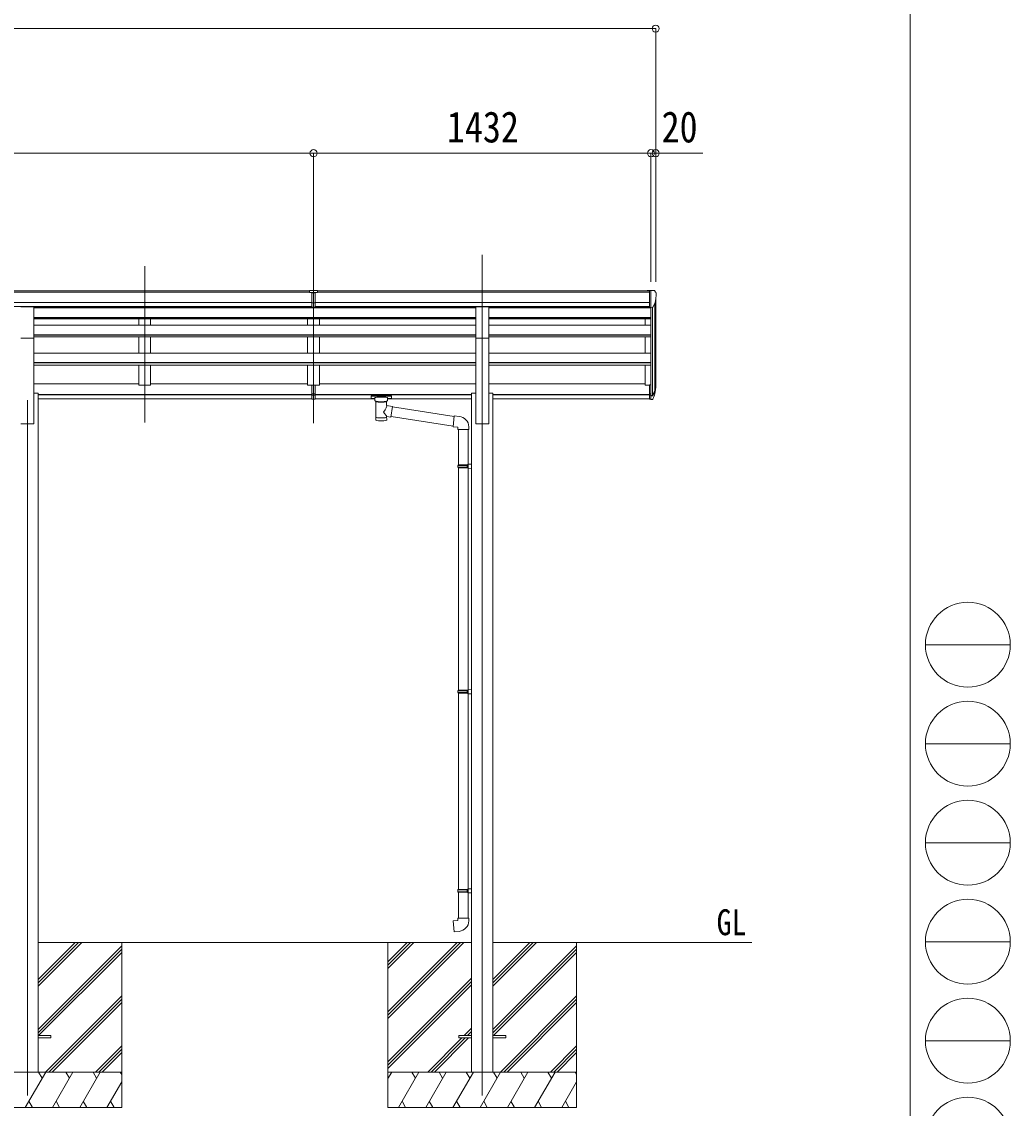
# Model space of a CAD drawing. Units: millimetres at full size, sheet at 1:30. Extents: x -8385 to 8479, y -5853 to 5787.
# Drawn here: x 4284 to 8479, y -3049 to 1561 of the extents above; entities that cross this region are included whole.
import ezdxf
from ezdxf.enums import TextEntityAlignment as Align

# ---------------------------------------------------------------- set-up
doc = ezdxf.new("R2010")
doc.units = ezdxf.units.MM
doc.header["$LTSCALE"] = 30
doc.header["$PDMODE"] = 32
doc.header["$PDSIZE"] = 30
for name, color, linetype, lineweight in [('0-0_0', 7, 'Continuous', 9), ('0-1_本体', 4, 'Continuous', 9), ('0-2_部品', 7, 'Continuous', 9), ('0-8_PARTS2', 2, 'Continuous', 9), ('0-A_寸法', 6, 'Continuous', 9), ('F-0_240', 7, 'Continuous', 9)]:
    doc.layers.add(name, color=color, linetype=linetype, lineweight=lineweight)
doc.styles.add('ＭＳ ゴシック', font='')
doc.styles.get('ＭＳ ゴシック').set_extended_font_data('MS Gothic')

msp = doc.modelspace()

# ---------------------------------------------------------------- linework, layer by layer
at = {"layer": '0-0_0'}
for p, q in [((4353.33, -2531.1), (4538.96, -2345.47)), ((4353.33, -2516.96), (4524.82, -2345.47)), ((4353.33, -2502.82), (4510.68, -2345.47)), ((4353.33, -2345.47), (6192.93, -2345.47)), ((4708.13, -2345.47), (4708.13, -3045.47)), ((5838.13, -2345.47), (5838.13, -3045.47)), ((5838.13, -2639.65), (6132.31, -2345.47)), ((5838.13, -2653.79), (6146.45, -2345.47)), ((5838.13, -2667.93), (6160.59, -2345.47)), ((5838.13, -2455.8), (5948.46, -2345.47)), ((5838.13, -2441.66), (5934.32, -2345.47)), ((5838.13, -2427.52), (5920.18, -2345.47)), ((7381.61, -2345.47), (6283.33, -2345.47)), ((6283.33, -2531.1), (6468.96, -2345.47)), ((6283.33, -2516.96), (6454.82, -2345.47)), ((6283.33, -2502.82), (6440.68, -2345.47)), ((6638.13, -2345.47), (6638.13, -3045.47)), ((4353.33, -2714.95), (4708.13, -2360.15)), ((4353.33, -2729.09), (4708.13, -2374.29)), ((4355.59, -2740.97), (4708.13, -2388.44)), ((6283.33, -2714.95), (6638.13, -2360.15)), ((6283.33, -2729.09), (6638.13, -2374.29)), ((6285.59, -2740.97), (6638.13, -2388.44)), ((5838.13, -2851.78), (6192.93, -2496.98)), ((5838.13, -2865.92), (6192.93, -2511.13)), ((5838.13, -2880.07), (6192.93, -2525.27)), ((4384.94, -2895.47), (4708.13, -2572.28)), ((6314.94, -2895.47), (6638.13, -2572.28)), ((4399.08, -2895.47), (4708.13, -2586.43)), ((4413.23, -2895.47), (4708.13, -2600.57)), ((6329.08, -2895.47), (6638.13, -2586.43)), ((6343.22, -2895.47), (6638.13, -2600.57)), ((6161.07, -2740.97), (6192.93, -2709.11)), ((6006.57, -2895.47), (6152.07, -2749.97)), ((6020.71, -2895.47), (6166.21, -2749.97)), ((6034.86, -2895.47), (6180.36, -2749.97)), ((6175.21, -2740.97), (6192.93, -2723.26)), ((6189.36, -2740.97), (6192.93, -2737.4)), ((4597.07, -2895.47), (4708.13, -2784.41)), ((4611.22, -2895.47), (4708.13, -2798.56)), ((6527.07, -2895.47), (6638.13, -2784.41)), ((6541.21, -2895.47), (6638.13, -2798.56)), ((4625.36, -2895.47), (4708.13, -2812.7)), ((6555.36, -2895.47), (6638.13, -2812.7)), ((4708.13, -2895.47), (3908.13, -2895.47)), ((4299.29, -3045.47), (4385.89, -2895.47)), ((4370.89, -2921.45), (4355.89, -2895.47)), ((4414.76, -3045.47), (4501.36, -2895.47)), ((4486.36, -2921.45), (4471.36, -2895.47)), ((4530.23, -3045.47), (4616.83, -2895.47)), ((4586.83, -2895.47), (4601.83, -2921.45)), ((4702.3, -2895.47), (4708.13, -2905.57)), ((6638.13, -2895.47), (5838.13, -2895.47)), ((5838.13, -2922.98), (5854.01, -2895.47)), ((5882.88, -3045.47), (5969.48, -2895.47)), ((5954.48, -2921.45), (5939.48, -2895.47)), ((5998.35, -3045.47), (6084.95, -2895.47)), ((6069.95, -2921.45), (6054.95, -2895.47)), ((6113.82, -3045.47), (6200.42, -2895.47)), ((6185.42, -2921.45), (6170.42, -2895.47)), ((6229.29, -3045.47), (6315.89, -2895.47)), ((6300.89, -2921.45), (6285.89, -2895.47)), ((6344.76, -3045.47), (6431.36, -2895.47)), ((6416.36, -2921.45), (6401.36, -2895.47)), ((6460.23, -3045.47), (6546.83, -2895.47)), ((6516.83, -2895.47), (6531.83, -2921.45)), ((6632.3, -2895.47), (6638.13, -2905.57)), ((4645.7, -3045.47), (4708.13, -2937.33)), ((6575.7, -3045.47), (6638.13, -2937.33)), ((4314.29, -3019.49), (4329.29, -3045.47)), ((4429.76, -3019.49), (4444.76, -3045.47)), ((4545.23, -3019.49), (4560.23, -3045.47)), ((4660.7, -3019.49), (4675.7, -3045.47)), ((5897.88, -3019.49), (5912.87, -3045.47)), ((6013.35, -3019.49), (6028.34, -3045.47)), ((6128.82, -3019.49), (6143.82, -3045.47)), ((6244.29, -3019.49), (6259.29, -3045.47)), ((6359.76, -3019.49), (6374.76, -3045.47)), ((6475.23, -3019.49), (6490.23, -3045.47)), ((6590.7, -3019.49), (6605.69, -3045.47)), ((3908.13, -3045.47), (4708.13, -3045.47)), ((5838.13, -3045.47), (6638.13, -3045.47))]:
    msp.add_line(p, q, dxfattribs=at)
at = {"layer": '0-1_本体'}
for p, q in [((-199.37, 418.65), (5505.63, 418.65)), ((5538.63, 418.65), (6947.63, 418.65)), ((-199.37, 413.3), (5505.63, 413.3)), ((-199.37, 369.77), (5515.63, 369.77)), ((5528.63, 369.77), (6947.63, 369.77)), ((5538.63, 413.3), (6947.63, 413.3)), ((6974.13, 17.65), (6974.13, 381.9)), ((-199.37, 352.1), (5515.63, 352.1)), ((5515.63, 349.61), (4335.63, 349.61)), ((5522.13, 347.26), (4335.63, 347.26)), ((4781.13, 349.73), (4781.13, 347.26)), ((4831.13, 349.73), (4831.13, 347.26)), ((5497.13, 349.73), (5497.13, 347.26)), ((5522.13, 299.98), (5522.13, 347.26)), ((5522.13, 347.26), (6210.63, 347.26)), ((5528.63, 352.1), (6947.63, 352.1)), ((5528.63, 349.61), (6210.63, 349.61)), ((5547.13, 349.73), (5547.13, 347.26)), ((6265.63, 349.61), (6947.63, 349.61)), ((6265.63, 347.26), (6954.13, 347.26)), ((6954.13, 347.27), (6954.13, 19.82)), ((6960.13, 347.74), (6960.13, -24.61)), ((6969.85, 363.1), (6969.85, -6.61)), ((5522.13, 305.07), (4335.63, 305.07)), ((5522.13, 303.67), (4335.63, 303.67)), ((5522.13, 299.98), (4335.63, 299.98)), ((4781.13, 299.98), (4781.13, 272.74)), ((4831.13, 299.98), (4831.13, 272.74)), ((5497.13, 299.98), (5497.13, 272.74)), ((5522.13, 305.07), (6210.63, 305.07)), ((5522.13, 303.67), (6210.63, 303.67)), ((5522.13, 299.98), (6210.63, 299.98)), ((5547.13, 299.98), (5547.13, 272.74)), ((6265.63, 305.07), (6954.13, 305.07)), ((6265.63, 303.67), (6954.13, 303.67)), ((6265.63, 299.98), (6954.13, 299.98)), ((6929.13, 272.74), (6929.13, 299.98)), ((5522.13, 272.74), (4335.63, 272.74)), ((5522.13, 232.01), (4335.63, 232.01)), ((5522.13, 230.52), (4335.63, 230.52)), ((5522.13, 232.01), (6210.63, 232.01)), ((5522.13, 230.52), (6210.63, 230.52)), ((6265.63, 272.74), (6954.13, 272.74)), ((6265.63, 232.01), (6954.13, 232.01)), ((6265.63, 230.52), (6954.13, 230.52)), ((5522.13, 223.71), (4335.63, 223.71)), ((4335.63, -145.47), (4335.63, 218.47)), ((4781.13, 223.71), (4781.13, 154.22)), ((4831.13, 223.71), (4831.13, 154.22)), ((5497.13, 223.71), (5497.13, 154.22)), ((5522.13, 223.71), (6210.63, 223.71)), ((5547.13, 223.71), (5547.13, 154.22)), ((6210.63, -145.47), (6210.63, 218.47)), ((6265.63, 223.71), (6954.13, 223.71)), ((6265.63, -145.47), (6265.63, 218.47)), ((6929.13, 154.22), (6929.13, 223.71)), ((5522.13, 154.22), (4335.63, 154.22)), ((5522.13, 154.22), (5522.13, 103.95)), ((5522.13, 154.22), (6210.63, 154.22)), ((6265.63, 154.22), (6954.13, 154.22)), ((5522.13, 114.91), (4335.63, 114.91)), ((5522.13, 113.43), (4335.63, 113.43)), ((5522.13, 103.95), (4335.63, 103.95)), ((4781.13, 103.95), (4781.13, 19)), ((4831.13, 103.95), (4831.13, 19)), ((5497.13, 103.95), (5497.13, 19)), ((5522.13, 114.91), (6210.63, 114.91)), ((5522.13, 113.43), (6210.63, 113.43)), ((5522.13, 103.95), (6210.63, 103.95)), ((6265.63, 114.91), (6954.13, 114.91)), ((6265.63, 113.43), (6954.13, 113.43)), ((6265.63, 103.95), (6954.13, 103.95)), ((6929.13, 19), (6929.13, 103.95)), ((4335.63, 23.8), (4781.13, 23.8)), ((4831.13, 19), (4781.13, 19)), ((4831.13, 23.8), (5497.13, 23.8)), ((5547.13, 23.8), (6210.63, 23.8)), ((6265.63, 23.8), (6929.13, 23.8)), ((6947.63, 19), (6929.13, 19)), ((4335.63, -15.47), (4353.33, -15.47)), ((4353.33, -15.47), (4353.33, -2895.47)), ((5515.63, -20.51), (4353.33, -20.51)), ((5515.63, -21.89), (4353.33, -21.89)), ((5515.63, -39.07), (4353.33, -39.07)), ((5528.63, -20.51), (6192.93, -20.51)), ((5528.63, -21.89), (6192.93, -21.89)), ((5528.63, -39.07), (5782.63, -39.07)), ((5836.63, -39.07), (6192.93, -39.07)), ((6192.93, -15.47), (6210.63, -15.47)), ((6192.93, -15.47), (6192.93, -2895.47)), ((6283.33, -20.51), (6947.63, -20.51)), ((6283.33, -21.89), (6947.63, -21.89)), ((6283.33, -39.07), (6947.63, -39.07)), ((4280.63, -145.47), (4335.63, -145.47)), ((6210.63, -145.47), (6265.63, -145.47))]:
    msp.add_line(p, q, dxfattribs=at)
for points in [[(5522.13, 223.71), (5522.13, 272.74), (6210.63, 272.74)], [(5547.13, 103.95), (5547.13, 19), (5497.13, 19)], [(6265.63, -15.47), (6283.33, -15.47), (6283.33, -2895.47)]]:
    msp.add_lwpolyline(points, dxfattribs=at)
at = {"layer": '0-2_部品'}
for p, q in [((5505.63, 412.22), (5505.63, 420.06)), ((6947.63, 420.25), (6937.63, 420.16)), ((6937.63, 418.65), (6937.63, 420.16)), ((6947.63, 348.27), (6947.63, 420.25)), ((6966.13, 420.25), (6947.63, 420.25)), ((6954.13, 347.27), (6954.13, 420.25)), ((6966.13, 420.25), (6968.46, 420.11)), ((6969.22, 419.68), (6973.29, 413.88)), ((5505.63, 412.22), (5515.63, 412.22)), ((5522.13, 411.4), (5515.63, 411.8)), ((5515.63, 410.22), (5528.63, 410.22)), ((5528.63, 411.74), (5522.13, 411.42)), ((5528.63, 348.59), (5528.63, 413.87)), ((6976.13, 410.88), (6976.13, 410.25)), ((4280.63, 350.38), (4335.63, 350.38)), ((4335.63, 218.31), (4335.63, 350.38)), ((5515.63, 368.7), (5522.13, 368.54)), ((5515.63, 349.65), (5522.13, 349.26)), ((5522.13, 368.54), (5528.63, 368.7)), ((5522.13, 349.26), (5528.63, 349.65)), ((6210.63, 350.38), (6265.63, 350.38)), ((6210.63, 218.31), (6210.63, 350.38)), ((6265.63, 218.31), (6265.63, 350.38)), ((6947.63, 348.27), (6954.13, 348.27)), ((6954.13, 347.27), (6959.34, 347.59)), ((6961.76, 349.08), (6971.03, 365.15)), ((4280.63, 218.31), (4335.63, 218.31)), ((6210.63, 218.31), (6265.63, 218.31)), ((5515.63, -18.49), (5515.63, 19)), ((5522.13, 23.8), (5522.13, 23.8)), ((5528.63, -18.49), (5528.63, 19)), ((6947.63, 19.82), (6947.63, -41.24)), ((6947.63, 19.82), (6954.13, 19.82)), ((6954.13, 19.82), (6954.13, -42.06)), ((5515.63, -18.49), (5528.63, -18.49)), ((5515.63, -40.73), (5515.63, -18.49)), ((5515.63, -23.89), (5528.63, -23.89)), ((5515.63, -39.67), (5522.13, -40.06)), ((5522.13, -40.06), (5528.63, -39.67)), ((5528.63, -40.73), (5528.63, -18.49)), ((5766.13, -26.95), (5766.13, -37.71)), ((5766.13, -27.14), (5766.13, -28.68)), ((5768.13, -26.29), (5851.13, -26.29)), ((5768.13, -28.47), (5851.13, -28.47)), ((5768.13, -38.38), (5782.63, -38.38)), ((5782.63, -45.18), (5782.63, -34.91)), ((5836.63, -45.18), (5836.63, -34.91)), ((5836.63, -38.38), (5851.13, -38.38)), ((5853.13, -26.95), (5853.13, -37.71)), ((6947.63, -18.49), (6954.13, -18.49)), ((6947.63, -23.89), (6954.13, -23.89)), ((6947.63, -41.24), (6954.13, -41.24)), ((6954.13, -24.89), (6959.27, -24.89)), ((6954.13, -26.89), (6958.98, -26.89)), ((6954.13, -42.06), (6958.98, -42.06)), ((6960.56, -24.14), (6970.32, -5.72)), ((6971.74, -6.22), (6961.57, -25.39)), ((6969.15, -23.07), (6961.57, -40.56)), ((5786.73, -49.68), (5786.71, -129.98)), ((5832.53, -67.26), (5832.53, -49.67)), ((5857.75, -71.16), (5832.53, -67.25)), ((5857.75, -71.16), (5850.73, -116.42)), ((6118.84, -113.73), (5857.44, -73.18)), ((5832.55, -129.98), (5832.53, -113.35)), ((5832.53, -113.6), (5850.73, -116.42)), ((6115.17, -155.66), (5851, -114.68)), ((6139.85, -113.55), (6119.02, -111.72)), ((6134.93, -169.29), (6180.93, -169.29)), ((6136.93, -169.29), (6136.93, -319.53)), ((6178.93, -169.29), (6178.93, -316.97)), ((6180.93, -169.29), (6180.93, -158.38)), ((6134.93, -321.53), (6135.93, -319.53)), ((6134.93, -321.53), (6178.93, -321.53)), ((6134.93, -321.53), (6134.93, -329.53)), ((6135.93, -319.53), (6178.93, -319.53)), ((6174.45, -321.53), (6174.02, -319.53)), ((6176.93, -317.03), (6192.93, -316.56)), ((6176.93, -319.03), (6176.93, -317.03)), ((6176.93, -319.03), (6178.93, -319.03)), ((6192.93, -316.56), (6192.93, -334.5)), ((6134.93, -329.53), (6178.93, -329.53)), ((6134.93, -329.53), (6135.93, -331.53)), ((6135.93, -331.53), (6178.93, -331.53)), ((6136.93, -331.53), (6136.93, -1275.72)), ((6176.93, -334.03), (6176.93, -332.03)), ((6176.93, -334.03), (6192.93, -334.5)), ((6178.93, -334.09), (6178.93, -1273.16)), ((6134.93, -1277.72), (6135.93, -1275.72)), ((6134.93, -1277.72), (6178.93, -1277.72)), ((6134.93, -1277.72), (6134.93, -1285.72)), ((6134.93, -1285.72), (6178.93, -1285.72)), ((6134.93, -1285.72), (6135.93, -1287.72)), ((6135.93, -1275.72), (6178.93, -1275.72)), ((6135.93, -1287.72), (6178.93, -1287.72)), ((6136.93, -1287.72), (6136.93, -2120.88)), ((6174.45, -1277.72), (6174.02, -1275.72)), ((6176.93, -1273.22), (6192.93, -1272.75)), ((6176.93, -1275.22), (6176.93, -1273.22)), ((6176.93, -1275.22), (6178.93, -1275.22)), ((6176.93, -1290.22), (6176.93, -1288.22)), ((6176.93, -1290.22), (6192.93, -1290.69)), ((6178.93, -1290.28), (6178.93, -2118.32)), ((6192.93, -1272.75), (6192.93, -1290.69)), ((6176.93, -2118.38), (6192.93, -2117.91)), ((6176.93, -2120.38), (6176.93, -2118.38)), ((6176.93, -2120.38), (6178.93, -2120.38)), ((6192.93, -2117.91), (6192.93, -2135.85)), ((6134.93, -2122.88), (6135.93, -2120.88)), ((6134.93, -2122.88), (6178.93, -2122.88)), ((6134.93, -2122.88), (6134.93, -2130.88)), ((6134.93, -2130.88), (6178.93, -2130.88)), ((6134.93, -2130.88), (6135.93, -2132.88)), ((6135.93, -2120.88), (6178.93, -2120.88)), ((6135.93, -2132.88), (6178.93, -2132.88)), ((6136.93, -2132.88), (6136.93, -2242.88)), ((6174.45, -2122.88), (6174.02, -2120.88)), ((6176.93, -2135.38), (6176.93, -2133.38)), ((6176.93, -2135.38), (6192.93, -2135.85)), ((6178.93, -2135.44), (6178.93, -2242.88)), ((6134.93, -2242.88), (6180.93, -2242.88)), ((6134.93, -2252.88), (6134.93, -2242.88)), ((6180.93, -2242.88), (6180.93, -2253.79))]:
    msp.add_line(p, q, dxfattribs=at)
at = {"layer": '0-2_部品', "color": 4}
for p, q in [((4407.73, -2740.97), (4352.93, -2740.97)), ((6138.13, -2740.97), (6138.13, -2749.97)), ((6192.93, -2740.97), (6138.13, -2740.97)), ((6192.93, -2749.97), (6138.13, -2749.97)), ((6338.13, -2740.97), (6283.33, -2740.97)), ((6338.13, -2749.97), (6283.33, -2749.97)), ((6338.13, -2740.97), (6338.13, -2749.97))]:
    msp.add_line(p, q, dxfattribs=at)
at = {"layer": '0-2_部品'}
for points in [[(5505.63, 420.06), (5523.63, 420.22), (5538.63, 420.09)], [(5528.63, 412.26), (5538.63, 412.35), (5538.63, 420.09)], [(5528.63, 348.59), (5522.13, 348.19), (5515.63, 348.59), (5515.63, 413.93)], [(5528.63, 367.6), (5525.37, 367.51), (5522.13, 367.43), (5518.89, 367.51), (5515.63, 367.6)], [(5528.63, -40.73), (5522.13, -41.13), (5515.63, -40.73)], [(5766.13, -26.95), (5766.17, -26.76), (5766.25, -26.62), (5766.35, -26.53), (5766.45, -26.47), (5766.57, -26.42), (5766.87, -26.36), (5767.36, -26.31), (5767.9, -26.29), (5768.13, -26.29)], [(5766.13, -37.71), (5766.17, -37.91), (5766.25, -38.04), (5766.35, -38.14), (5766.45, -38.2), (5766.57, -38.24), (5766.87, -38.31), (5767.36, -38.35), (5767.9, -38.37), (5768.13, -38.38)], [(5782.67, -45.13), (5782.65, -45.48), (5782.89, -46.44), (5783.41, -47.32), (5784.22, -48.16), (5785.33, -48.96), (5786.73, -49.68)], [(5832.53, -49.67), (5832.76, -49.58), (5834.12, -48.84), (5835.23, -48), (5835.99, -47.13), (5836.45, -46.23), (5836.62, -45.34)], [(5851.13, -26.29), (5851.48, -26.29), (5852.01, -26.32), (5852.46, -26.37), (5852.77, -26.45), (5852.94, -26.54), (5853.06, -26.68), (5853.12, -26.86), (5853.13, -26.95)], [(5851.13, -38.38), (5851.48, -38.37), (5852.01, -38.35), (5852.46, -38.3), (5852.77, -38.22), (5852.94, -38.12), (5853.06, -37.98), (5853.12, -37.8), (5853.13, -37.71)], [(6119.02, -111.72), (6115.01, -157.55), (6134.93, -159.29), (6134.93, -169.29)], [(6174.45, -321.53), (6174.45, -329.53), (6174.02, -331.53)], [(6176.93, -332.03), (6178.93, -332.03), (6178.93, -319.03)], [(6174.45, -1277.72), (6174.45, -1285.72), (6174.02, -1287.72)], [(6176.93, -1288.22), (6178.93, -1288.22), (6178.93, -1275.22)], [(6176.93, -2133.38), (6178.93, -2133.38), (6178.93, -2120.38)], [(6174.45, -2122.88), (6174.45, -2130.88), (6174.02, -2132.88)], [(6139.85, -2298.62), (6119.02, -2300.45), (6115.01, -2254.62), (6134.93, -2252.88)]]:
    msp.add_lwpolyline(points, dxfattribs=at)
at = {"layer": '0-2_部品', "color": 4}
msp.add_lwpolyline([(4407.73, -2740.97), (4407.73, -2749.97), (4352.93, -2749.97)], dxfattribs=at)
at = {"layer": '0-2_部品'}
for centre, radius, start, end in [((6968.4, 419.11), 1, 35, 86.5), ((6774.13, 410.25), 202, 347.09739, 0), ((6973.13, 410.88), 3, 0, 87), ((6959.16, 350.58), 3, 273.5, 330), ((6840.91, 13.01), 133.22, 344.28698, 356.72013), ((6886.18, 20.23), 88.05, 342.78929, 2.77608), ((6885.47, 15.95), 89.07, 345.58812, 5.50424), ((6958.98, -23.89), 3, 270, 330), ((6958.98, -39.06), 3, 270, 330), ((6959.27, -23.39), 1.5, 270, 330), ((6135.93, -158.38), 45, 0, 85), ((6135.93, -2253.79), 45, 275, 0)]:
    msp.add_arc(centre, radius, start, end, dxfattribs=at)
for centre, major_axis, ratio, start_param, end_param in [((5546.7, 409.91), (24.57, -1.51), 0.121868, 3.1422238, 3.1491027), ((5768.13, -28.68), (2, 0), 0.109601, 1.5707963, 3.1415927), ((5809.63, -34.91), (27, 0), 0.122176, 6.2831853, 9.424778), ((5820.63, -45.18), (16, 0), 0.361356, 6.2636979, 6.2831853), ((5851.13, -28.68), (2, 0), 0.109601, 0, 1.5707963), ((5809.64, -50.14), (-22.91, 0.42), 0.072511, 0.0008029, 1.5715993), ((5809.64, -51.76), (-22.91, 0.42), 0.072511, 0.0008029, 1.5715993), ((5809.62, -50.14), (22.92, 0.42), 0.07247, 4.71158, 6.2823764), ((5809.62, -51.76), (22.92, 0.42), 0.07247, 4.71158, 6.2823764), ((5809.63, -93.8), (-22.81, -26.62), 0.234429, 1.6855472, 3.1268519), ((5809.63, -129.98), (22.92, 0), 0.101955, 3.1415499, 6.2833984), ((5809.63, -117.53), (22.91, 0), 0.122865, 3.1415927, 6.2831853), ((5812.19, -91.15), (20.32, -22.25), 0.045535, 0.0389954, 1.3075346)]:
    msp.add_ellipse(centre, major_axis=major_axis, ratio=ratio, start_param=start_param, end_param=end_param, dxfattribs=at)
at = {"layer": '0-8_PARTS2'}
for p, q in [((5522.13, -143.13), (5522.13, 572.14)), ((6238.13, 572.14), (6238.13, -2995.47)), ((4806.13, -139.27), (4806.13, 523.26)), ((4308.13, -45.47), (4308.13, -2995.47))]:
    msp.add_line(p, q, dxfattribs=at)
at = {"layer": '0-A_寸法'}
for p, q in [((-225.87, 1531.39), (6974.13, 1531.39)), ((6974.13, 1531.39), (6974.13, 457.26)), ((-205.87, 1002.89), (5522.13, 1002.89)), ((5522.13, 1002.89), (5522.13, 457.26)), ((5522.13, 1002.89), (5522.13, 457.26)), ((5522.13, 1002.89), (6954.13, 1002.89)), ((6954.13, 1002.89), (6954.13, 457.26)), ((6954.13, 1002.89), (6974.13, 1002.89)), ((6974.13, 1002.89), (6974.13, 457.26)), ((6974.13, 1002.89), (7174.13, 1002.89))]:
    msp.add_line(p, q, dxfattribs=at)
for p in [(6974.13, 1531.39), (5522.13, 1002.89), (6954.13, 1002.89), (6974.13, 1002.89)]:
    msp.add_point(p, dxfattribs=at)
at = {"layer": 'F-0_240', "color": 5}
msp.add_line((8054.55, 5787.34), (8054.55, -5852.66), dxfattribs=at)
at = {"layer": 'F-0_240', "color": 4}
for p, q in [((8118.66, -1082.66), (8478.66, -1082.66)), ((8118.66, -1502.66), (8478.66, -1502.66)), ((8118.66, -1922.66), (8478.66, -1922.66)), ((8118.66, -2342.66), (8478.66, -2342.66)), ((8118.66, -2762.66), (8478.66, -2762.66))]:
    msp.add_line(p, q, dxfattribs=at)
for centre in [(8298.66, -1082.66), (8298.66, -1502.66), (8298.66, -1922.66), (8298.66, -2342.66), (8298.66, -2762.66), (8298.66, -3182.66)]:
    msp.add_circle(centre, 180, dxfattribs=at)

# ---------------------------------------------------------------- texts
at = {"layer": '0-0_0', "style": 'ＭＳ ゴシック', "width": 0.85}
msp.add_text('GL', height=110, dxfattribs=at).set_placement((7232.6, -2347.91), align=Align.BOTTOM_LEFT)
at = {"layer": '0-A_寸法', "color": 7, "style": 'ＭＳ ゴシック', "width": 0.85}
for s, p in [('1432', (6088.13, 1008.89)), ('20', (6999.13, 1008.89))]:
    msp.add_text(s, height=132, dxfattribs=at).set_placement(p, align=Align.BOTTOM_LEFT)

doc.saveas('drawing.dxf')
